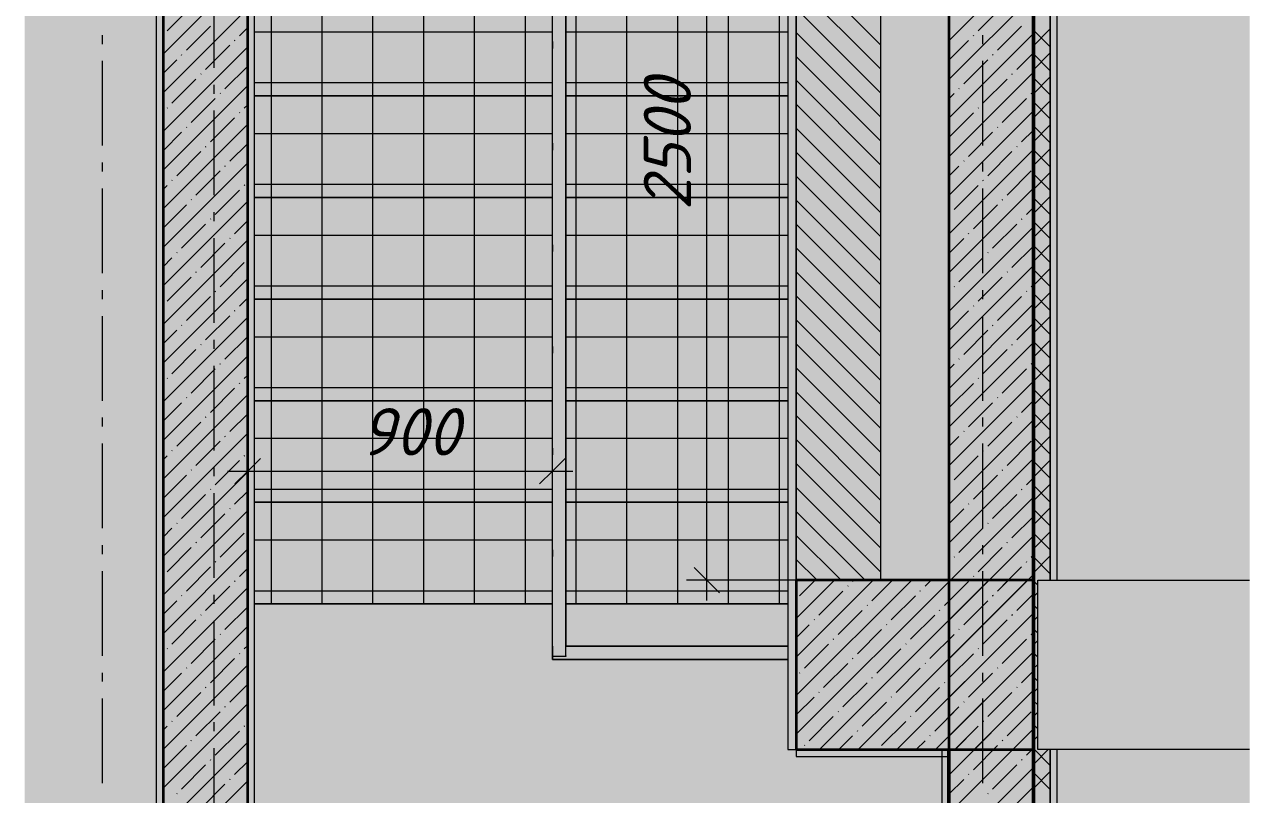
# Model space of a CAD drawing. Header units: millimetres. Extents: x -81576 to 1046824, y -248937 to 691537.
# Drawn here: x -51273 to -44039, y 622442 to 626988 of the extents above; entities that cross this region are included whole.
import ezdxf

# ---------------------------------------------------------------- set-up
doc = ezdxf.new("R2010")
doc.units = ezdxf.units.MM
doc.layers.add('PDF _Геометрия', color=7, linetype='Continuous', true_color=0x1d1d1d)
doc.layers.add('PDF _Сплошная заливка', color=7, linetype='Continuous', true_color=0xffffff)
doc.layers.add('PDF _Текст', color=7, linetype='Continuous')
doc.styles.add('PDF ISOCPEUR Italic', font='isocpeui.ttf')

msp = doc.modelspace()

# ---------------------------------------------------------------- hatches: boundary and pattern name
at = {"layer": 'PDF _Сплошная заливка', "true_color": 0x636466, "transparency": 33554559}
h = msp.add_hatch(color=251, dxfattribs=at)
h.paths.add_polyline_path([(-51273, 619111.5), (-45855.1, 619111.5), (-45855.1, 619767.3), (-50455.1, 619767.3), (-50455.1, 619807.3), (-50495.1, 619807.3), (-50495.1, 635167.3), (-51273, 635167.3), (-51273, 619807.3)], flags=0)
h.paths.add_polyline_path([(-44038.9, 619111.5), (-44038.9, 622707.3), (-45175.1, 622707.3), (-45175.1, 619111.5)], flags=0)
h.paths.add_polyline_path([(-49955.1, 620307.3), (-49955, 620307.3), (-49955.1, 620347.3)], flags=0)
h.paths.add_polyline_path([(-47819.8, 620347.3), (-45855.1, 620347.3), (-45855.1, 622667.3), (-46715.1, 622667.3), (-46715.1, 622707.3), (-46765.1, 622707.3), (-46765.1, 623238.3), (-48155.8, 623238.3), (-48155.8, 623567.3), (-49915, 623567.3), (-49915, 620347.3), (-47825.8, 620347.3)], flags=0)
h.paths.add_polyline_path([(-48075.8, 623318.3), (-46765.1, 623318.3), (-46765.1, 623567.3), (-48075.8, 623567.3), (-48075.8, 623433.3)], flags=0)
h.paths.add_polyline_path([(-45815.1, 623707.3), (-45815.1, 628707.3), (-46215.1, 628707.3), (-46215.1, 623707.3)], flags=0)
h.paths.add_polyline_path([(-44495.3, 623707.3), (-44038.9, 623707.3), (-44038.9, 628707.3), (-45175.1, 628707.3), (-45175.1, 623707.3)], flags=0)
h.paths.add_polyline_path([(-46215.1, 629707.3), (-45815.1, 629707.3), (-45815.1, 634707.3), (-46215.1, 634707.3), (-46215.1, 631704.5)], flags=0)
h.paths.add_polyline_path([(-44038.9, 629707.3), (-44038.9, 635067.3), (-45175.1, 635067.3), (-45175.1, 629707.3)], flags=0)
h.paths.add_polyline_path([(-45195.1, 635087.3), (-45195.1, 635107.3), (-45215.1, 635107.3), (-45215.1, 635087.3)], flags=0)
h.paths.add_polyline_path([(-51273, 635927.3), (-44038.9, 635927.3), (-44038.9, 636398.8), (-51273, 636398.8)], flags=0)
for points in [[(-45226, 619111.5), (-45215.1, 619111.5), (-45215.1, 622707.3), (-45289.7, 622707.3), (-45289.7, 623707.3), (-45215.1, 623707.3), (-45215.1, 628707.3), (-45289.7, 628707.3), (-45289.7, 629707.3), (-45215.1, 629707.3), (-45215.1, 635207.3), (-45315.1, 635207.3), (-45315.1, 619111.5), (-45289.7, 619111.5)], [(-45488.2, 619111.5), (-45315.1, 619111.5), (-45315.1, 634707.3), (-45815.1, 634707.3), (-45815.1, 619111.5), (-45622.2, 619111.5)], [(-49955, 620307.3), (-49915, 620307.3), (-49915.1, 631704.5), (-49955.1, 631704.5), (-49955, 623433.3)], [(-46715.1, 622707.3), (-45815.1, 622707.3), (-45815.1, 623707.3), (-46715.1, 623707.3), (-46715.1, 623433.3)], [(-47656, 623238.3), (-46765.1, 623238.3), (-46765.1, 623318.3), (-48075.8, 623318.3), (-48075.8, 623256.2), (-48155.8, 623256.2), (-48155.8, 623238.3), (-48075.8, 623238.3)], [(-46195.8, 622667.3), (-45855.1, 622667.3), (-45855.1, 622707.3), (-46715.1, 622707.3), (-46715.1, 622667.3)], [(-45821.6, 620347.3), (-45815.1, 620347.3), (-45815.1, 622707.3), (-45855.1, 622707.3), (-45855.1, 620347.3)]]:
    msp.add_hatch(color=251, dxfattribs=at).paths.add_polyline_path(points)
h = msp.add_hatch(color=251, dxfattribs=at)
h.paths.add_polyline_path([(-46715.1, 623707.3), (-46215.1, 623707.3), (-46215.1, 628707.3), (-46715.1, 628707.3), (-46715.1, 627755.1)], flags=0)
h.paths.add_polyline_path([(-46215.1, 629707.3), (-46215.1, 634707.3), (-46715.1, 634707.3), (-46715.1, 629707.3)], flags=0)
h = msp.add_hatch(color=251, dxfattribs=at)
h.paths.add_polyline_path([(-49955.1, 624204.5), (-49955, 624204.5), (-49955.1, 624767.3)], flags=0)
h.paths.add_polyline_path([(-49915.1, 629430.5), (-48448.4, 630114.4), (-48401.1, 630308.9), (-48269, 630025.7), (-48221.8, 630220.1), (-48155.8, 630250.9), (-48155.8, 631704.5), (-49915.1, 631704.5), (-49915.1, 629467.9)], flags=0)
h.paths.add_polyline_path([(-48075.8, 630288.2), (-46765.1, 630899.3), (-46765.1, 631704.5), (-48075.8, 631704.5), (-48075.8, 630447.3)], flags=0)
h = msp.add_hatch(color=251, dxfattribs=at)
h.paths.add_polyline_path([(-46765.1, 622707.3), (-46715.1, 622707.3), (-46715.1, 630767.3), (-46765.1, 630767.3), (-46765.1, 623433.3)], flags=0)
h.paths.add_polyline_path([(-46765.1, 630899.3), (-46715.1, 630922.7), (-46715.1, 631704.5), (-46765.1, 631704.5), (-46765.1, 630922.7)], flags=0)
h = msp.add_hatch(color=251, dxfattribs=at)
h.paths.add_polyline_path([(-48435.8, 626567.3), (-48155.8, 626567.3), (-48155.8, 627167.3), (-49915.1, 627167.3), (-49915, 626567.3)], flags=0)
h.paths.add_polyline_path([(-46765.1, 626567.3), (-46765.1, 627167.3), (-48075.8, 627167.3), (-48075.8, 626567.3), (-47656, 626567.3)], flags=0)
h = msp.add_hatch(color=251, dxfattribs=at)
h.paths.add_polyline_path([(-46765.1, 625967.3), (-46765.1, 626567.3), (-48075.8, 626567.3), (-48075.8, 625967.3), (-47656, 625967.3)], flags=0)
h.paths.add_polyline_path([(-48155.8, 625967.3), (-48155.8, 626567.3), (-49915.1, 626567.3), (-49915, 625967.3), (-48435.8, 625967.3)], flags=0)
h = msp.add_hatch(color=251, dxfattribs=at)
h.paths.add_polyline_path([(-46765.1, 625367.3), (-46765.1, 625967.3), (-48075.8, 625967.3), (-48075.8, 625367.3), (-47656, 625367.3)], flags=0)
h.paths.add_polyline_path([(-49915.1, 625367.3), (-48155.8, 625367.3), (-48155.8, 625967.3), (-49915.1, 625967.3), (-49915.1, 625594.2)], flags=0)
h = msp.add_hatch(color=251, dxfattribs=at)
h.paths.add_polyline_path([(-47656, 624767.3), (-46765.1, 624767.3), (-46765.1, 625367.3), (-48075.8, 625367.3), (-48075.8, 624767.3), (-47795.8, 624767.3)], flags=0)
h.paths.add_polyline_path([(-48155.8, 624767.3), (-48155.8, 625367.3), (-49915.1, 625367.3), (-49915, 624767.3), (-48435.8, 624767.3)], flags=0)
h = msp.add_hatch(color=251, dxfattribs=at)
h.paths.add_polyline_path([(-49915, 624167.3), (-48155.8, 624167.3), (-48155.8, 624767.3), (-49915.1, 624767.3), (-49915, 624167.3)], flags=0)
h.paths.add_polyline_path([(-48075.8, 624167.3), (-46765.1, 624167.3), (-46765.1, 624767.3), (-48075.8, 624767.3), (-48075.8, 624204.5)], flags=0)
h = msp.add_hatch(color=251, dxfattribs=at)
h.paths.add_polyline_path([(-48075.8, 623567.3), (-46765.1, 623567.3), (-46765.1, 624167.3), (-48075.8, 624167.3), (-48075.8, 623847.3)], flags=0)
h.paths.add_polyline_path([(-48155.8, 623567.3), (-48155.8, 624167.3), (-49915, 624167.3), (-49915, 623567.3), (-48435.8, 623567.3)], flags=0)

# ---------------------------------------------------------------- linework, layer by layer
at = {"layer": 'PDF _Геометрия', "color": 7, "lineweight": 35}
for points in [[(-45315.1, 619111.5), (-45315.1, 634707.3), (-45315.1, 635707.3), (-46715.1, 635707.3), (-46715.1, 634707.3)], [(-51273, 635207.3), (-50455.1, 635207.3), (-50455.1, 620307.3), (-50455.1, 619807.3), (-45815.1, 619807.3), (-45815.1, 619111.5)], [(-46215.1, 634707.3), (-45815.1, 634707.3), (-45815.1, 622707.3), (-45815.1, 620307.3), (-49955.1, 620307.3), (-49955.1, 635207.3)]]:
    msp.add_lwpolyline(points, dxfattribs=at)
at = {"layer": 'PDF _Геометрия', "color": 7, "lineweight": 15}
for points in [[(-50495.1, 635207.3), (-50495.1, 619807.3), (-50455.1, 619807.3), (-50455.1, 635207.3)], [(-49915, 620307.3), (-49915.1, 635207.3), (-49955.1, 635207.3), (-49955, 620307.3)], [(-45215.1, 628707.3), (-45215.1, 623707.3)], [(-48155.8, 626567.3), (-49915.1, 626567.3)], [(-46765.1, 626567.3), (-48075.8, 626567.3)], [(-48155.8, 625967.3), (-49915.1, 625967.3)], [(-46765.1, 625967.3), (-48075.8, 625967.3)], [(-48155.8, 625367.3), (-49915.1, 625367.3)], [(-46765.1, 625367.3), (-48075.8, 625367.3)], [(-48155.8, 624767.3), (-49915.1, 624767.3)], [(-46765.1, 624767.3), (-48075.8, 624767.3)], [(-48155.8, 624167.3), (-49915, 624167.3)], [(-46765.1, 624167.3), (-48075.8, 624167.3)], [(-48155.8, 623567.3), (-49915, 623567.3)], [(-46765.1, 623567.3), (-48075.8, 623567.3)], [(-46715.1, 622667.3), (-45815.1, 622667.3), (-45815.1, 622707.3), (-46715.1, 622707.3)], [(-45215.1, 622707.3), (-45215.1, 619111.5)]]:
    msp.add_lwpolyline(points, close=True, dxfattribs=at)
for points in [[(-46765.1, 630767.3), (-46765.1, 622707.3), (-46715.1, 622707.3), (-46715.1, 635207.3), (-46765.1, 635207.3), (-46765.1, 630899.3)], [(-46715.1, 628707.3), (-46715.1, 623707.3), (-46215.1, 623707.3), (-46215.1, 628707.3)], [(-45175.1, 623707.3), (-45175.1, 628707.3)], [(-45815.1, 622707.3), (-45855.1, 622707.3), (-45855.1, 620307.3), (-45815.1, 620307.3)], [(-45175.1, 619111.5), (-45175.1, 622707.3)]]:
    msp.add_lwpolyline(points, dxfattribs=at)
at = {"layer": 'PDF _Геометрия', "color": 7, "lineweight": 50}
for points in [[(-45315.1, 634707.3), (-45315.1, 619111.5)], [(-45815.1, 620307.3), (-45815.1, 622707.3)]]:
    msp.add_lwpolyline(points, dxfattribs=at)
at = {"layer": 'PDF _Геометрия', "color": 7, "lineweight": 9}
for points in [[(-48075.8, 623260.6), (-48075.8, 623256.2), (-48155.8, 623256.2), (-48155.8, 623278.4), (-48155.8, 633778.4)], [(-48155.8, 623256.2), (-48155.8, 633756.2)], [(-48075.8, 633778.4), (-48075.8, 623318.3), (-46765.1, 623318.3), (-48075.8, 623318.3)], [(-48075.8, 623256.2), (-48075.8, 633756.2)], [(-46815.1, 623567.3), (-46815.1, 624167.3), (-46815.1, 624767.3), (-46815.1, 625367.3), (-46815.1, 625967.3), (-46815.1, 626567.3), (-46815.1, 627167.3), (-46815.1, 627767.3), (-46815.1, 628367.3), (-46815.1, 628967.3), (-46815.1, 629567.3), (-46815.1, 630167.3), (-46815.1, 630767.3), (-46815.1, 630876)], [(-47115.1, 623567.3), (-47115.1, 624167.3), (-47115.1, 624767.3), (-47115.1, 625367.3), (-47115.1, 625967.3), (-47115.1, 626567.3), (-47115.1, 627167.3), (-47115.1, 627767.3), (-47115.1, 628367.3), (-47115.1, 628967.3), (-47115.1, 629567.3), (-47115.1, 630167.3), (-47115.1, 630736.1)], [(-47415.1, 623567.3), (-47415.1, 624167.3), (-47415.1, 624767.3), (-47415.1, 625367.3), (-47415.1, 625967.3), (-47415.1, 626567.3), (-47415.1, 627167.3), (-47415.1, 627767.3), (-47415.1, 628367.3), (-47415.1, 628967.3), (-47415.1, 629567.3), (-47415.1, 630167.3), (-47415.1, 630596.2)], [(-47715.1, 623567.3), (-47715.1, 624167.3), (-47715.1, 624767.3), (-47715.1, 625367.3), (-47715.1, 625967.3), (-47715.1, 626567.3), (-47715.1, 627167.3), (-47715.1, 627767.3), (-47715.1, 628367.3), (-47715.1, 628967.3), (-47715.1, 629567.3), (-47715.1, 630167.3), (-47715.1, 630456.4)], [(-48015.1, 623567.3), (-48015.1, 624167.3), (-48015.1, 624767.3), (-48015.1, 625367.3), (-48015.1, 625967.3), (-48015.1, 626567.3), (-48015.1, 627167.3), (-48015.1, 627767.3), (-48015.1, 628367.3), (-48015.1, 628967.3), (-48015.1, 629567.3), (-48015.1, 630167.3), (-48015.1, 630316.5)], [(-48315.1, 623567.3), (-48315.1, 624167.3), (-48315.1, 624767.3), (-48315.1, 625367.3), (-48315.1, 625967.3), (-48315.1, 626567.3), (-48315.1, 627167.3), (-48315.1, 627767.3), (-48315.1, 628367.3), (-48315.1, 628967.3), (-48315.1, 629567.3), (-48315.1, 630124.5)], [(-48615.1, 623567.3), (-48615.1, 624167.3), (-48615.1, 624767.3), (-48615.1, 625367.3), (-48615.1, 625967.3), (-48615.1, 626567.3), (-48615.1, 627167.3), (-48615.1, 627767.3), (-48615.1, 628367.3), (-48615.1, 628967.3), (-48615.1, 629567.3), (-48615.1, 630036.7)], [(-48915.1, 623567.3), (-48915.1, 624167.3), (-48915.1, 624767.3), (-48915.1, 625367.3), (-48915.1, 625967.3), (-48915.1, 626567.3), (-48915.1, 627167.3), (-48915.1, 627767.3), (-48915.1, 628367.3), (-48915.1, 628967.3), (-48915.1, 629567.3), (-48915.1, 629896.8)], [(-49215.1, 623567.3), (-49215.1, 624167.3), (-49215.1, 624767.3), (-49215.1, 625367.3), (-49215.1, 625967.3), (-49215.1, 626567.3), (-49215.1, 627167.3), (-49215.1, 627767.3), (-49215.1, 628367.3), (-49215.1, 628967.3), (-49215.1, 629567.3), (-49215.1, 629756.9)], [(-49515.1, 623567.3), (-49515.1, 624167.3), (-49515.1, 624767.3), (-49515.1, 625367.3), (-49515.1, 625967.3), (-49515.1, 626567.3), (-49515.1, 627167.3), (-49515.1, 627767.3), (-49515.1, 628367.3), (-49515.1, 628967.3), (-49515.1, 629567.3), (-49515.1, 629617)], [(-49815.1, 623567.3), (-49815.1, 624167.3), (-49815.1, 624767.3), (-49815.1, 625367.3), (-49815.1, 625967.3), (-49815.1, 626567.3), (-49815.1, 627167.3), (-49815.1, 627767.3), (-49815.1, 628367.3), (-49815.1, 628967.3), (-49815.1, 629477.1)], [(-47244, 623587.3), (-47244, 628827.3)], [(-50155.1, 627232.7), (-50155.1, 626732.7)], [(-50815.1, 626925.9), (-50815.1, 626873)], [(-49915.1, 626945.2), (-48155.8, 626945.2)], [(-48075.8, 626945.2), (-46765.1, 626945.2)], [(-45615.1, 626925.9), (-45615.1, 626873)], [(-50815.1, 626773), (-50815.1, 626273)], [(-45615.1, 626773), (-45615.1, 626273)], [(-50155.1, 626632.7), (-50155.1, 626579.8)], [(-49915.1, 626645.2), (-48155.8, 626645.2)], [(-48075.8, 626645.2), (-46765.1, 626645.2)], [(-50155.1, 626479.8), (-50155.1, 625979.8)], [(-49915.1, 626345.2), (-48155.8, 626345.2)], [(-48075.8, 626345.2), (-46765.1, 626345.2)], [(-50815.1, 626173), (-50815.1, 626120.1)], [(-45615.1, 626173), (-45615.1, 626120.1)], [(-49915.1, 626045.2), (-48155.8, 626045.2)], [(-48075.8, 626045.2), (-46765.1, 626045.2)], [(-50815.1, 626020.1), (-50815.1, 625520.1)], [(-45615.1, 626020.1), (-45615.1, 625520.1)], [(-50155.1, 625879.8), (-50155.1, 625826.9)], [(-50155.1, 625726.9), (-50155.1, 625226.9)], [(-49915.1, 625745.2), (-48155.8, 625745.2)], [(-48075.8, 625745.2), (-46765.1, 625745.2)], [(-50815.1, 625420.1), (-50815.1, 625367.1)], [(-49915.1, 625445.2), (-48155.8, 625445.2)], [(-48075.8, 625445.2), (-46765.1, 625445.2)], [(-45615.1, 625420.1), (-45615.1, 625367.1)], [(-50815.1, 625267.1), (-50815.1, 624767.1)], [(-45615.1, 625267.1), (-45615.1, 624767.1)], [(-50155.1, 625126.9), (-50155.1, 625074)], [(-49915.1, 625145.2), (-48155.8, 625145.2)], [(-48075.8, 625145.2), (-46765.1, 625145.2)], [(-50155.1, 624974), (-50155.1, 624474)], [(-49915.1, 624845.2), (-48155.8, 624845.2)], [(-48075.8, 624845.2), (-46765.1, 624845.2)], [(-50815.1, 624667.1), (-50815.1, 624614.2)], [(-45615.1, 624667.1), (-45615.1, 624614.2)], [(-49915, 624545.2), (-48155.8, 624545.2)], [(-48075.8, 624545.2), (-46765.1, 624545.2)], [(-50815.1, 624514.2), (-50815.1, 624014.2)], [(-49955.1, 624457.2), (-49955.1, 624351.1), (-49955.1, 624231.1)], [(-48155.8, 623278.3), (-48155.8, 624351.1), (-48155.8, 624471.1)], [(-45615.1, 624514.2), (-45615.1, 624014.2)], [(-50155.1, 624374), (-50155.1, 624321.1)], [(-50075.1, 624351.1), (-48035.8, 624351.1)], [(-49915, 624245.2), (-48155.8, 624245.2)], [(-48075.8, 624245.2), (-46765.1, 624245.2)], [(-50155.1, 624221.1), (-50155.1, 623721.1)], [(-49915, 623945.2), (-48155.8, 623945.2)], [(-48075.8, 623945.2), (-46765.1, 623945.2)], [(-50815.1, 623914.2), (-50815.1, 623861.3)], [(-45615.1, 623914.2), (-45615.1, 623861.3)], [(-50815.1, 623761.3), (-50815.1, 623261.3)], [(-45615.1, 623761.3), (-45615.1, 623261.3)], [(-46715.1, 623707.3), (-47244, 623707.3), (-47364, 623707.3)], [(-44038.9, 622707.3), (-45289.7, 622707.3), (-45289.7, 623707.3), (-44038.9, 623707.3)], [(-50155.1, 623621.1), (-50155.1, 623568.2)], [(-49915, 623645.2), (-48155.8, 623645.2)], [(-48075.8, 623645.2), (-46765.1, 623645.2)], [(-50155.1, 623468.2), (-50155.1, 622968.2)], [(-48155.8, 623318.3), (-48155.8, 623238.3), (-48155.8, 623318.3)], [(-47825.8, 623318.3), (-47785.8, 623318.3), (-47825.8, 623318.3)], [(-47225.8, 623318.3), (-47185.8, 623318.3), (-47225.8, 623318.3)], [(-50815.1, 623161.3), (-50815.1, 623108.4)], [(-45615.1, 623161.3), (-45615.1, 623108.4)], [(-50815.1, 623008.4), (-50815.1, 622508.4)], [(-45615.1, 623008.4), (-45615.1, 622508.4)], [(-50155.1, 622868.2), (-50155.1, 622815.2)], [(-50155.1, 622715.2), (-50155.1, 622215.2)]]:
    msp.add_lwpolyline(points, dxfattribs=at)
at = {"layer": 'PDF _Геометрия', "color": 250, "lineweight": 9, "true_color": 0x2c2c2c}
for points in [[(-46215.1, 626865.9), (-46715.1, 627365.9)], [(-45815.1, 626891.1), (-45315.1, 627391.1)], [(-50455.1, 626813.1), (-49955.1, 627313.1)], [(-46215.1, 626724.5), (-46715.1, 627224.5)], [(-45815.1, 626663), (-45315.1, 627163)], [(-50455.1, 626585), (-49955.1, 627085)], [(-50431.4, 626950.9), (-50288.8, 627093.5)], [(-46215.1, 626583.1), (-46715.1, 627083.1)], [(-45641.3, 626950.9), (-45498.7, 627093.5)], [(-50317.3, 626836.9), (-50174.7, 626979.4)], [(-45527.2, 626836.9), (-45384.7, 626979.4)], [(-50003.7, 626922.4), (-49955.1, 626970.9)], [(-46215.1, 626441.7), (-46715.1, 626941.7)], [(-45815.1, 626434.9), (-45315.1, 626934.9)], [(-45669.8, 626922.4), (-45667.4, 626924.8)], [(-45315.1, 626862.2), (-45215.1, 626962.2)], [(-45215.1, 626855.9), (-45315.1, 626955.9)], [(-50455.1, 626356.9), (-49955.1, 626856.9)], [(-50203.3, 626722.8), (-50060.7, 626865.4)], [(-50032.2, 626893.9), (-50029.8, 626896.2)], [(-45815.1, 626777.1), (-45698.3, 626893.9)], [(-50455.1, 626699), (-50374.3, 626779.8)], [(-50345.8, 626808.3), (-50343.4, 626810.7)], [(-46215.1, 626300.3), (-46715.1, 626800.3)], [(-45726.8, 626637.3), (-45584.3, 626779.8)], [(-45555.7, 626808.3), (-45553.4, 626810.7)], [(-45413.2, 626722.8), (-45315.1, 626820.9)], [(-45315.1, 626720.7), (-45215.1, 626820.7)], [(-45215.1, 626714.5), (-45315.1, 626814.5)], [(-50231.8, 626694.3), (-50229.4, 626696.7)], [(-50089.2, 626608.8), (-49955.1, 626742.8)], [(-45815.1, 626206.8), (-45315.1, 626706.8)], [(-45441.7, 626694.3), (-45439.3, 626696.7)], [(-50455.1, 626128.8), (-49955.1, 626628.8)], [(-50402.8, 626523.2), (-50260.3, 626665.8)], [(-46215.1, 626158.8), (-46715.1, 626658.8)], [(-45612.8, 626523.2), (-45470.2, 626665.8)], [(-45315.1, 626579.3), (-45215.1, 626679.3)], [(-45215.1, 626573.1), (-45315.1, 626673.1)], [(-50288.8, 626409.2), (-50146.2, 626551.7)], [(-50117.7, 626580.2), (-50115.3, 626582.6)], [(-45815.1, 626549), (-45783.8, 626580.2)], [(-45755.3, 626608.8), (-45753, 626611.1)], [(-45498.7, 626409.2), (-45356.2, 626551.7)], [(-45327.6, 626580.2), (-45325.3, 626582.6)], [(-50431.4, 626494.7), (-50429, 626497.1)], [(-49975.2, 626494.7), (-49955.1, 626514.7)], [(-46215.1, 626017.4), (-46715.1, 626517.4)], [(-45815.1, 625978.7), (-45315.1, 626478.7)], [(-45641.3, 626494.7), (-45638.9, 626497.1)], [(-45315.1, 626437.9), (-45215.1, 626537.9)], [(-45215.1, 626431.6), (-45315.1, 626531.6)], [(-50455.1, 625900.7), (-49955.1, 626400.7)], [(-50174.7, 626295.1), (-50032.2, 626437.7)], [(-50003.7, 626466.2), (-50001.3, 626468.6)], [(-45812.4, 626323.6), (-45669.8, 626466.2)], [(-50455.1, 626242.8), (-50345.8, 626352.1)], [(-50317.3, 626380.7), (-50314.9, 626383)], [(-46215.1, 625876), (-46715.1, 626376)], [(-45698.3, 626209.6), (-45555.7, 626352.1)], [(-45527.2, 626380.7), (-45524.9, 626383)], [(-45384.7, 626295.1), (-45315.1, 626364.7)], [(-45315.1, 626296.5), (-45215.1, 626396.5)], [(-45215.1, 626290.2), (-45315.1, 626390.2)], [(-50203.3, 626266.6), (-50200.9, 626269)], [(-50060.7, 626181.1), (-49955.1, 626286.6)], [(-45413.2, 626266.6), (-45410.8, 626269)], [(-50374.3, 626095.5), (-50231.8, 626238.1)], [(-46215.1, 625734.6), (-46715.1, 626234.6)], [(-45815.1, 625750.6), (-45315.1, 626250.6)], [(-45726.8, 626181.1), (-45724.4, 626183.4)], [(-45584.3, 626095.5), (-45441.7, 626238.1)], [(-45315.1, 626155.1), (-45215.1, 626255.1)], [(-45215.1, 626148.8), (-45315.1, 626248.8)], [(-50455.1, 625672.6), (-49955.1, 626172.6)], [(-50260.3, 625981.5), (-50117.7, 626124)], [(-50089.2, 626152.6), (-50086.8, 626154.9)], [(-45815.1, 626092.8), (-45755.3, 626152.6)], [(-45470.2, 625981.5), (-45327.6, 626124)], [(-45315.1, 626013.6), (-45215.1, 626113.6)], [(-50402.8, 626067), (-50400.5, 626069.4)], [(-49975.2, 626038.5), (-49972.8, 626040.9)], [(-46215.1, 625593.2), (-46715.1, 626093.2)], [(-45612.8, 626067), (-45610.4, 626069.4)], [(-45215.1, 626007.4), (-45315.1, 626107.4)], [(-50455.1, 626014.7), (-50431.4, 626038.5)], [(-50146.2, 625867.4), (-50003.7, 626010)], [(-45815.1, 625522.5), (-45315.1, 626022.5)], [(-45783.8, 625895.9), (-45641.3, 626038.5)], [(-45315.1, 625872.2), (-45215.1, 625972.2)], [(-50455.1, 625444.5), (-49955.1, 625944.5)], [(-50455.1, 625786.6), (-50317.3, 625924.5)], [(-50288.8, 625953), (-50286.4, 625955.3)], [(-46215.1, 625451.7), (-46715.1, 625951.7)], [(-45669.8, 625781.9), (-45527.2, 625924.5)], [(-45498.7, 625953), (-45496.3, 625955.3)], [(-45356.2, 625867.4), (-45315.1, 625908.5)], [(-45215.1, 625865.9), (-45315.1, 625965.9)], [(-50174.7, 625838.9), (-50172.4, 625841.3)], [(-50032.2, 625753.4), (-49955.1, 625830.5)], [(-45812.4, 625867.4), (-45810, 625869.8)], [(-45384.7, 625838.9), (-45382.3, 625841.3)], [(-45315.1, 625730.8), (-45215.1, 625830.8)], [(-45215.1, 625724.5), (-45315.1, 625824.5)], [(-50345.8, 625667.8), (-50203.3, 625810.4)], [(-46215.1, 625310.3), (-46715.1, 625810.3)], [(-45815.1, 625294.4), (-45315.1, 625794.4)], [(-45698.3, 625753.4), (-45695.9, 625755.8)], [(-45555.7, 625667.8), (-45413.2, 625810.4)], [(-50455.1, 625216.4), (-49955.1, 625716.4)], [(-50231.8, 625553.8), (-50089.2, 625696.4)], [(-50060.7, 625724.9), (-50058.3, 625727.2)], [(-45815.1, 625636.6), (-45726.8, 625724.9)], [(-45441.7, 625553.8), (-45315.1, 625680.4)], [(-45315.1, 625589.4), (-45215.1, 625689.4)], [(-45215.1, 625583.1), (-45315.1, 625683.1)], [(-50455.1, 625558.5), (-50402.8, 625610.8)], [(-50374.3, 625639.3), (-50372, 625641.7)], [(-46215.1, 625168.9), (-46715.1, 625668.9)], [(-45755.3, 625468.3), (-45612.8, 625610.8)], [(-45584.3, 625639.3), (-45581.9, 625641.7)], [(-50117.7, 625439.7), (-49975.2, 625582.3)], [(-45815.1, 625066.3), (-45315.1, 625566.3)], [(-45315.1, 625448), (-45215.1, 625548)], [(-45215.1, 625441.7), (-45315.1, 625541.7)], [(-50455.1, 624988.3), (-49955.1, 625488.3)], [(-50431.4, 625354.2), (-50288.8, 625496.8)], [(-50260.3, 625525.3), (-50257.9, 625527.7)], [(-46215.1, 625027.5), (-46715.1, 625527.5)], [(-45641.3, 625354.2), (-45498.7, 625496.8)], [(-45470.2, 625525.3), (-45467.8, 625527.7)], [(-50146.2, 625411.2), (-50143.9, 625413.6)], [(-45815.1, 625408.5), (-45812.4, 625411.2)], [(-45783.8, 625439.7), (-45781.5, 625442.1)], [(-45356.2, 625411.2), (-45353.8, 625413.6)], [(-45327.6, 625439.7), (-45315.1, 625452.3)], [(-45315.1, 625306.5), (-45215.1, 625406.5)], [(-45215.1, 625300.3), (-45315.1, 625400.3)], [(-50317.3, 625240.2), (-50174.7, 625382.7)], [(-50003.7, 625325.7), (-49955.1, 625374.3)], [(-46215.1, 624886), (-46715.1, 625386)], [(-45815.1, 624838.2), (-45315.1, 625338.2)], [(-45669.8, 625325.7), (-45667.4, 625328.1)], [(-45527.2, 625240.2), (-45384.7, 625382.7)], [(-50455.1, 624760.2), (-49955.1, 625260.2)], [(-50203.3, 625126.1), (-50060.7, 625268.7)], [(-50032.2, 625297.2), (-50029.8, 625299.6)], [(-46215.1, 624744.6), (-46715.1, 625244.6)], [(-45815.1, 625180.4), (-45698.3, 625297.2)], [(-45315.1, 625165.1), (-45215.1, 625265.1)], [(-45215.1, 625158.8), (-45315.1, 625258.8)], [(-50455.1, 625102.4), (-50374.3, 625183.1)], [(-50345.8, 625211.6), (-50343.4, 625214)], [(-45726.8, 625040.6), (-45584.3, 625183.1)], [(-45555.7, 625211.6), (-45553.4, 625214)], [(-45413.2, 625126.1), (-45315.1, 625224.2)], [(-50231.8, 625097.6), (-50229.4, 625100)], [(-50089.2, 625012.1), (-49955.1, 625146.2)], [(-46215.1, 624603.2), (-46715.1, 625103.2)], [(-45815.1, 624610.1), (-45315.1, 625110.1)], [(-45441.7, 625097.6), (-45439.3, 625100)], [(-45315.1, 625023.7), (-45215.1, 625123.7)], [(-45215.1, 625017.4), (-45315.1, 625117.4)], [(-50455.1, 624532.1), (-49955.1, 625032.1)], [(-50402.8, 624926.5), (-50260.3, 625069.1)], [(-45612.8, 624926.5), (-45470.2, 625069.1)], [(-50288.8, 624812.5), (-50146.2, 624955)], [(-50117.7, 624983.6), (-50115.3, 624985.9)], [(-46215.1, 624461.8), (-46715.1, 624961.8)], [(-45815.1, 624952.3), (-45783.8, 624983.6)], [(-45755.3, 625012.1), (-45753, 625014.4)], [(-45498.7, 624812.5), (-45356.2, 624955)], [(-45327.6, 624983.6), (-45325.3, 624985.9)], [(-45315.1, 624882.3), (-45215.1, 624982.3)], [(-45215.1, 624876), (-45315.1, 624976)], [(-50431.4, 624898), (-50429, 624900.4)], [(-49975.2, 624898), (-49955.1, 624918.1)], [(-45815.1, 624382), (-45315.1, 624882)], [(-45641.3, 624898), (-45638.9, 624900.4)], [(-50174.7, 624698.4), (-50032.2, 624841)], [(-50003.7, 624869.5), (-50001.3, 624871.9)], [(-46215.1, 624320.4), (-46715.1, 624820.4)], [(-45812.4, 624726.9), (-45669.8, 624869.5)], [(-45315.1, 624740.8), (-45215.1, 624840.8)], [(-45215.1, 624734.6), (-45315.1, 624834.6)], [(-50455.1, 624304), (-49955.1, 624804)], [(-50455.1, 624646.2), (-50345.8, 624755.5)], [(-50317.3, 624784), (-50314.9, 624786.3)], [(-45698.3, 624612.9), (-45555.7, 624755.5)], [(-45527.2, 624784), (-45524.9, 624786.3)], [(-45384.7, 624698.4), (-45315.1, 624768)], [(-50203.3, 624669.9), (-50200.9, 624672.3)], [(-50060.7, 624584.4), (-49955.1, 624690)], [(-46215.1, 624178.9), (-46715.1, 624678.9)], [(-45413.2, 624669.9), (-45410.8, 624672.3)], [(-45315.1, 624599.4), (-45215.1, 624699.4)], [(-45215.1, 624593.2), (-45315.1, 624693.2)], [(-50374.3, 624498.8), (-50231.8, 624641.4)], [(-45815.1, 624153.9), (-45315.1, 624653.9)], [(-45584.3, 624498.8), (-45441.7, 624641.4)], [(-50455.1, 624075.9), (-49955.1, 624575.9)], [(-50260.3, 624384.8), (-50117.7, 624527.4)], [(-50089.2, 624555.9), (-50086.8, 624558.2)], [(-46215.1, 624037.5), (-46715.1, 624537.5)], [(-45815.1, 624496.1), (-45755.3, 624555.9)], [(-45726.8, 624584.4), (-45724.4, 624586.8)], [(-45470.2, 624384.8), (-45327.6, 624527.4)], [(-45315.1, 624458), (-45215.1, 624558)], [(-45215.1, 624451.7), (-45315.1, 624551.7)], [(-50402.8, 624470.3), (-50400.5, 624472.7)], [(-45612.8, 624470.3), (-45610.4, 624472.7)], [(-50455.1, 624418.1), (-50431.4, 624441.8)], [(-50146.2, 624270.7), (-50003.7, 624413.3)], [(-49975.2, 624441.8), (-49972.8, 624444.2)], [(-46215.1, 623896.1), (-46715.1, 624396.1)], [(-45815.1, 623925.8), (-45315.1, 624425.8)], [(-45783.8, 624299.3), (-45641.3, 624441.8)], [(-45315.1, 624316.6), (-45215.1, 624416.6)], [(-45215.1, 624310.3), (-45315.1, 624410.3)], [(-50455.1, 623847.8), (-49955.1, 624347.8)], [(-50455.1, 624190), (-50317.3, 624327.8)], [(-50288.8, 624356.3), (-50286.4, 624358.7)], [(-45669.8, 624185.2), (-45527.2, 624327.8)], [(-45498.7, 624356.3), (-45496.3, 624358.7)], [(-45356.2, 624270.7), (-45315.1, 624311.8)], [(-50174.7, 624242.2), (-50172.4, 624244.6)], [(-50032.2, 624156.7), (-49955.1, 624233.8)], [(-46215.1, 623754.7), (-46715.1, 624254.7)], [(-45812.4, 624270.7), (-45810, 624273.1)], [(-45384.7, 624242.2), (-45382.3, 624244.6)], [(-45315.1, 624175.2), (-45215.1, 624275.2)], [(-45215.1, 624168.9), (-45315.1, 624268.9)], [(-50345.8, 624071.2), (-50203.3, 624213.7)], [(-45815.1, 623697.7), (-45315.1, 624197.7)], [(-45698.3, 624156.7), (-45695.9, 624159.1)], [(-45555.7, 624071.2), (-45413.2, 624213.7)], [(-50455.1, 623619.7), (-49955.1, 624119.7)], [(-50231.8, 623957.1), (-50089.2, 624099.7)], [(-50060.7, 624128.2), (-50058.3, 624130.6)], [(-46309.1, 623707.3), (-46715.1, 624113.3)], [(-45815.1, 624039.9), (-45726.8, 624128.2)], [(-45315.1, 624033.7), (-45215.1, 624133.7)], [(-45215.1, 624027.5), (-45315.1, 624127.5)], [(-50455.1, 623961.9), (-50402.8, 624014.1)], [(-50374.3, 624042.6), (-50372, 624045)], [(-45755.3, 623871.6), (-45612.8, 624014.1)], [(-45584.3, 624042.6), (-45581.9, 624045)], [(-45441.7, 623957.1), (-45315.1, 624083.7)], [(-50117.7, 623843.1), (-49975.2, 623985.6)], [(-46450.5, 623707.3), (-46715.1, 623971.8)], [(-45815.1, 623469.6), (-45315.1, 623969.6)], [(-45315.1, 623892.3), (-45215.1, 623992.3)], [(-45215.1, 623886), (-45315.1, 623986)], [(-50455.1, 623391.6), (-49955.1, 623891.6)], [(-50431.4, 623757.5), (-50288.8, 623900.1)], [(-50260.3, 623928.6), (-50257.9, 623931)], [(-45641.3, 623757.5), (-45498.7, 623900.1)], [(-45470.2, 623928.6), (-45467.8, 623931)], [(-50146.2, 623814.5), (-50143.9, 623816.9)], [(-46592, 623707.3), (-46715.1, 623830.4)], [(-45815.1, 623811.8), (-45812.4, 623814.5)], [(-45783.8, 623843.1), (-45781.5, 623845.4)], [(-45356.2, 623814.5), (-45353.8, 623816.9)], [(-45327.6, 623843.1), (-45315.1, 623855.6)], [(-45315.1, 623750.9), (-45215.1, 623850.9)], [(-45215.1, 623744.6), (-45315.1, 623844.6)], [(-50317.3, 623643.5), (-50174.7, 623786)], [(-50003.7, 623729), (-49955.1, 623777.6)], [(-45815.1, 623241.5), (-45315.1, 623741.5)], [(-45669.8, 623729), (-45667.4, 623731.4)], [(-45463.4, 623707.3), (-45527.2, 623643.5), (-45384.7, 623786)], [(-50455.1, 623163.5), (-49955.1, 623663.5)], [(-50203.3, 623529.4), (-50060.7, 623672)], [(-50032.2, 623700.5), (-50029.8, 623702.9)], [(-46715.1, 623482), (-46489.9, 623707.3)], [(-46715.1, 623253.9), (-46261.8, 623707.3)], [(-46715.1, 623025.8), (-46033.7, 623707.3)], [(-46715.1, 622797.7), (-45805.6, 623707.3)], [(-46696.2, 623615), (-46603.9, 623707.3)], [(-46577.5, 622707.3), (-45577.5, 623707.3)], [(-46411.1, 623672), (-46408.7, 623674.4)], [(-46382.6, 623700.5), (-46375.8, 623707.3)], [(-46349.4, 622707.3), (-45349.4, 623707.3)], [(-46268.6, 623586.4), (-46147.7, 623707.3)], [(-45954.9, 623672), (-45919.6, 623707.3)], [(-45815.1, 623583.7), (-45698.3, 623700.5), (-45840.9, 623557.9)], [(-45289.7, 623677.8), (-45315.1, 623703.2)], [(-45217.3, 623707.3), (-45215.1, 623709.5)], [(-50455.1, 623505.7), (-50374.3, 623586.4)], [(-50345.8, 623615), (-50343.4, 623617.3)], [(-46582.2, 623500.9), (-46439.6, 623643.5)], [(-46154.5, 623472.4), (-46011.9, 623615)], [(-45983.4, 623643.5), (-45981.1, 623645.8)], [(-45315.1, 623609.5), (-45289.7, 623634.9)], [(-50089.2, 623415.4), (-49955.1, 623549.5)], [(-46468.1, 623386.9), (-46325.6, 623529.4)], [(-46297.1, 623557.9), (-46294.7, 623560.3)], [(-45815.1, 623013.4), (-45315.1, 623513.4), (-46121.3, 622707.3)], [(-45869.4, 623529.4), (-45867, 623531.8)], [(-45289.7, 623536.4), (-45315.1, 623561.8)], [(-50455.1, 622935.4), (-49955.1, 623435.4)], [(-50402.8, 623329.8), (-50260.3, 623472.4)], [(-50231.8, 623500.9), (-50229.4, 623503.3)], [(-46715.1, 623368), (-46639.2, 623443.9)], [(-46610.7, 623472.4), (-46608.3, 623474.8)], [(-46183, 623443.9), (-46180.6, 623446.3)], [(-46040.5, 623358.3), (-45897.9, 623500.9)], [(-45315.1, 623468), (-45289.7, 623493.4)], [(-50117.7, 623386.9), (-50115.3, 623389.2)], [(-46354.1, 623272.8), (-46211.5, 623415.4)], [(-45815.1, 623355.6), (-45783.8, 623386.9), (-45926.4, 623244.3)], [(-45289.7, 623395), (-45315.1, 623420.4)], [(-50431.4, 623301.3), (-50429, 623303.7)], [(-50288.8, 623215.8), (-50146.2, 623358.3)], [(-49975.2, 623301.3), (-49955.1, 623321.4)], [(-46667.7, 623187.3), (-46525.2, 623329.8)], [(-46496.7, 623358.3), (-46494.3, 623360.7)], [(-46240, 623158.8), (-46097.5, 623301.3)], [(-46069, 623329.8), (-46066.6, 623332.2)], [(-45315.1, 623326.6), (-45289.7, 623352)], [(-50174.7, 623101.7), (-50032.2, 623244.3)], [(-50003.7, 623272.8), (-50001.3, 623275.2)], [(-46382.6, 623244.3), (-46380.2, 623246.7)], [(-45954.9, 623215.8), (-45952.5, 623218.2)], [(-45815.1, 622785.3), (-45315.1, 623285.3), (-45893.2, 622707.3)], [(-45289.7, 623253.5), (-45315.1, 623278.9)], [(-50455.1, 622707.3), (-49955.1, 623207.3)], [(-50455.1, 623049.5), (-50345.8, 623158.8)], [(-50317.3, 623187.3), (-50314.9, 623189.6)], [(-46696.2, 623158.8), (-46693.9, 623161.1)], [(-46553.7, 623073.2), (-46411.1, 623215.8)], [(-46126, 623044.7), (-45983.4, 623187.3)], [(-45315.1, 623185.2), (-45289.7, 623210.6)], [(-50203.3, 623073.2), (-50200.9, 623075.6)], [(-50060.7, 622987.7), (-49955.1, 623093.3)], [(-46439.6, 622959.2), (-46297.1, 623101.7)], [(-46268.6, 623130.2), (-46266.2, 623132.6)], [(-46011.9, 622930.7), (-45869.4, 623073.2)], [(-45840.9, 623101.7), (-45838.5, 623104.1)], [(-45289.7, 623112.1), (-45315.1, 623137.5)], [(-50374.3, 622902.2), (-50231.8, 623044.7)], [(-46715.1, 622911.8), (-46610.7, 623016.2)], [(-46582.2, 623044.7), (-46579.8, 623047.1)], [(-46154.5, 623016.2), (-46152.1, 623018.6)], [(-45815.1, 622557.2), (-45315.1, 623057.2), (-45665.1, 622707.3)], [(-45315.1, 623043.8), (-45289.7, 623069.2)], [(-50455.1, 622479.2), (-49955.1, 622979.2)], [(-50260.3, 622788.1), (-50117.7, 622930.7)], [(-50089.2, 622959.2), (-50086.8, 622961.5)], [(-46468.1, 622930.7), (-46465.8, 622933)], [(-46325.6, 622845.1), (-46183, 622987.7)], [(-45815.1, 622899.4), (-45755.3, 622959.2), (-45897.9, 622816.6)], [(-45289.7, 622970.7), (-45315.1, 622996.1)], [(-50402.8, 622873.6), (-50400.5, 622876)], [(-46639.2, 622759.6), (-46496.7, 622902.2)], [(-46211.5, 622731.1), (-46069, 622873.6)], [(-46040.5, 622902.2), (-46038.1, 622904.5)], [(-45315.1, 622902.4), (-45289.7, 622927.8)], [(-50455.1, 622821.4), (-50431.4, 622845.1)], [(-50146.2, 622674.1), (-50003.7, 622816.6)], [(-49975.2, 622845.1), (-49972.8, 622847.5)], [(-46463.4, 622707.3), (-46382.6, 622788.1)], [(-46354.1, 622816.6), (-46351.7, 622819)], [(-45926.4, 622788.1), (-45924, 622790.5)], [(-45815.1, 622329.1), (-45315.1, 622829.2), (-45437, 622707.3)], [(-45783.8, 622702.6), (-45641.3, 622845.1), (-45779.1, 622707.3)], [(-45289.7, 622829.3), (-45315.1, 622854.7)], [(-45315.1, 622760.9), (-45289.7, 622786.3)], [(-50455.1, 622251.1), (-49955.1, 622751.1)], [(-50455.1, 622593.3), (-50317.3, 622731.1)], [(-50288.8, 622759.6), (-50286.4, 622762)], [(-46667.7, 622731.1), (-46665.4, 622733.4)], [(-46007.2, 622707.3), (-45954.9, 622759.6)], [(-45669.8, 622588.5), (-45527.2, 622731.1), (-45551, 622707.3)], [(-45356.2, 622674.1), (-45315.1, 622715.1), (-45323, 622707.3)], [(-45215.1, 622613.3), (-45315.1, 622713.3)], [(-50174.7, 622645.5), (-50172.4, 622647.9)], [(-45812.4, 622674.1), (-45810, 622676.4)], [(-45384.7, 622645.5), (-45382.3, 622647.9)], [(-45315.1, 622619.5), (-45227.4, 622707.3)], [(-50345.8, 622474.5), (-50203.3, 622617)], [(-50032.2, 622560), (-49955.1, 622637.1)], [(-45815.1, 622101), (-45315.1, 622601.1)], [(-45555.7, 622474.5), (-45413.2, 622617)], [(-45315.1, 622478.1), (-45215.1, 622578.1)], [(-45215.1, 622471.8), (-45315.1, 622571.8)], [(-50455.1, 622023), (-49955.1, 622523)], [(-50231.8, 622360.4), (-50089.2, 622503)], [(-50060.7, 622531.5), (-50058.3, 622533.9)], [(-45815.1, 622443.2), (-45726.8, 622531.5)], [(-45698.3, 622560), (-45695.9, 622562.4)], [(-50374.3, 622446), (-50372, 622448.3)], [(-45584.3, 622446), (-45581.9, 622448.3)], [(-45441.7, 622360.4), (-45315.1, 622487)]]:
    msp.add_lwpolyline(points, dxfattribs=at)
at = {"layer": 'PDF _Геометрия', "color": 7, "lineweight": 9}
for points in [[(-48155.8, 626887.3), (-48155.8, 626847.3)], [(-48075.8, 626847.3), (-48075.8, 626887.3)], [(-48155.8, 626287.3), (-48155.8, 626247.3)], [(-48075.8, 626247.3), (-48075.8, 626287.3)], [(-48155.8, 625687.3), (-48155.8, 625647.3)], [(-48075.8, 625647.3), (-48075.8, 625687.3)], [(-48155.8, 625087.3), (-48155.8, 625047.3)], [(-48075.8, 625047.3), (-48075.8, 625087.3)], [(-48155.8, 624487.3), (-48155.8, 624447.3)], [(-48075.8, 624447.3), (-48075.8, 624487.3)], [(-48155.8, 623887.3), (-48155.8, 623847.3)], [(-48075.8, 623847.3), (-48075.8, 623887.3)], [(-48155.8, 623238.3), (-46765.1, 623238.3)], [(-47785.8, 623238.3), (-47825.8, 623238.3)], [(-47185.8, 623238.3), (-47225.8, 623238.3)]]:
    msp.add_lwpolyline(points, close=True, dxfattribs=at)
at = {"layer": 'PDF _Геометрия', "color": 7, "lineweight": 20}
for points in [[(-49880.1, 624426.1), (-49955.1, 624351.1), (-50030.1, 624276.1)], [(-48080.8, 624426.1), (-48155.8, 624351.1), (-48230.8, 624276.1)], [(-47319, 623782.3), (-47244, 623707.3), (-47169, 623632.3)]]:
    msp.add_lwpolyline(points, dxfattribs=at)
at = {"layer": 'PDF _Геометрия', "color": 7, "lineweight": 35}
msp.add_lwpolyline([(-45315.1, 623707.3), (-46715.1, 623707.3), (-46715.1, 622707.3), (-45315.1, 622707.3)], close=True, dxfattribs=at)
at = {"layer": 'PDF _Геометрия', "color": 250, "lineweight": 9, "true_color": 0x2c2c2c}
for points in [[(-45584.3, 623586.4), (-45726.8, 623443.9)], [(-45553.4, 623617.3), (-45555.7, 623615)], [(-45315.1, 623627.5), (-45413.2, 623529.4)], [(-45470.2, 623472.4), (-45612.8, 623329.8)], [(-45439.3, 623503.3), (-45441.7, 623500.9)], [(-45753, 623417.7), (-45755.3, 623415.4)], [(-45325.3, 623389.2), (-45327.6, 623386.9)], [(-45638.9, 623303.7), (-45641.3, 623301.3)], [(-45356.2, 623358.3), (-45498.7, 623215.8)], [(-45669.8, 623272.8), (-45812.4, 623130.2)], [(-45555.7, 623158.8), (-45698.3, 623016.2)], [(-45524.9, 623189.6), (-45527.2, 623187.3)], [(-45315.1, 623171.3), (-45384.7, 623101.7)], [(-45410.8, 623075.6), (-45413.2, 623073.2)], [(-45441.7, 623044.7), (-45584.3, 622902.2)], [(-45724.4, 622990.1), (-45726.8, 622987.7)], [(-45327.6, 622930.7), (-45470.2, 622788.1)], [(-45610.4, 622876), (-45612.8, 622873.6)], [(-45496.3, 622762), (-45498.7, 622759.6)]]:
    msp.add_lwpolyline(points, close=True, dxfattribs=at)
at = {"layer": 'PDF _Сплошная заливка', "lineweight": 35, "transparency": 33554559}
for points in [[(-50455.1, 619807.3), (-50455.1, 635207.3), (-50495.1, 619807.3), (-50495.1, 635207.3)], [(-49955.1, 620307.3), (-49955.1, 635207.3), (-50455.1, 620307.3), (-50455.1, 635207.3)], [(-48075.8, 623256.2), (-48075.8, 633756.2), (-48155.8, 623256.2), (-48155.8, 633756.2)], [(-45175.1, 623707.3), (-45175.1, 628707.3), (-45215.1, 623707.3), (-45215.1, 628707.3)], [(-44038.9, 622707.3), (-44038.9, 623707.3), (-45289.7, 622707.3), (-45289.7, 623707.3)], [(-45215.1, 619111.5), (-45175.1, 619111.5), (-45215.1, 622707.3), (-45175.1, 622707.3)]]:
    msp.add_solid(points, dxfattribs=at)

# ---------------------------------------------------------------- texts
at = {"layer": 'PDF _Текст', "insert": (-47476.8, 625891.2), "char_height": 279.4, "attachment_point": 4, "rotation": 90, "style": 'PDF ISOCPEUR Italic'}
msp.add_mtext('2500', dxfattribs=at)
at = {"layer": 'PDF _Текст', "insert": (-49292.5, 624583.9), "char_height": 279.4, "attachment_point": 4, "style": 'PDF ISOCPEUR Italic'}
msp.add_mtext('900', dxfattribs=at)

doc.saveas('drawing.dxf')
